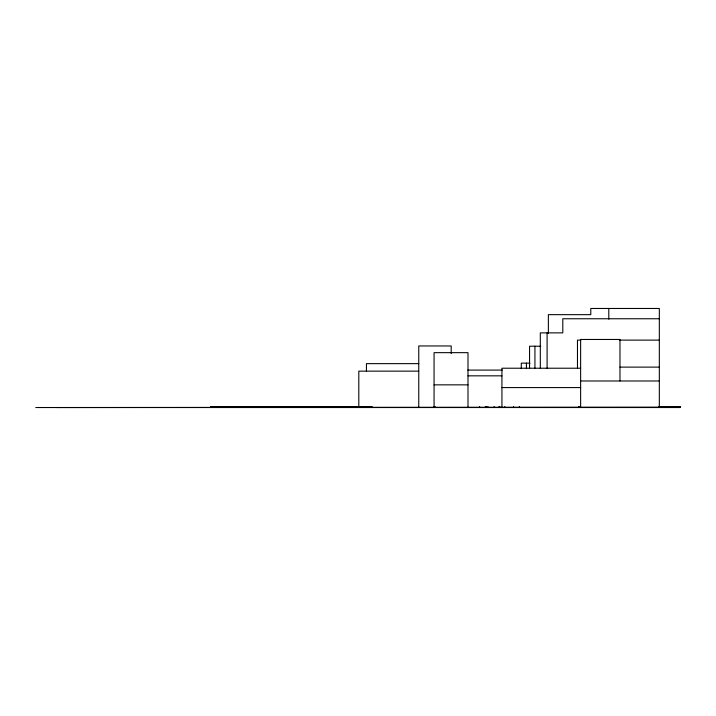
<?xml version="1.0" encoding="UTF-8"?>
<svg xmlns="http://www.w3.org/2000/svg" width="716" height="716" viewBox="0 0 716 716"><rect width="100%" height="100%" fill="white"/><g stroke="black" fill="none" stroke-linecap="round" stroke-linejoin="round"><path stroke-width="1.07" d="M659.329 318.754L562.794 318.754L562.794 332.868L540.312 332.868L540.312 368.346M580.783 340.118L577.472 340.118L577.472 368.051M619.483 340.118L659.329 340.118M540.741 346.213L529.563 346.213L529.563 368.373M529.956 363.137L521.293 363.137L521.293 368.633M418.762 363.639L366.44 363.639L366.44 371.139M619.975 367.12L659.329 367.12M580.631 368.221L501.934 368.221L501.934 407.144M467.843 370.091L502.265 370.091M418.762 371.139L358.805 371.139L358.805 407.144M467.995 375.837L501.934 375.837M580.631 380.984L659.329 380.984M434.066 384.85L467.995 384.85M501.934 387.58L580.631 387.58M658.988 406.563L680.2 406.563L680.2 407.529L35.8 407.529M659.329 407.144L56.662 407.529M680.2 406.563L680.155 407.529M659.329 407.529L659.329 308.471L590.789 308.471L590.789 314.655L548.367 314.655L548.367 333.602M619.975 380.984L619.975 339.465L580.631 339.465L580.631 407.144M608.797 308.471L608.797 319.202M579.942 406.563L579.942 407.529M578.609 406.563L578.609 407.529M547.096 332.868L547.096 368.346M534.933 346.213L534.933 368.373M526.439 363.137L526.439 368.633M519.342 406.563L519.342 407.529M513.587 406.563L513.587 407.529M504.807 406.563L504.807 407.529M499.893 406.563L499.893 407.529M499.043 406.563L499.043 407.529M494.138 406.563L494.138 407.529M487.936 406.563L487.936 407.529M486.603 406.563L486.603 407.529M485.358 406.563L485.358 407.529M479.604 406.563L479.604 407.529M467.995 407.144L467.995 352.657L434.066 352.657L434.066 407.529M451.187 353.641L451.187 345.962L418.762 345.962L418.762 407.144M435.113 406.563L435.113 407.529M433.789 406.563L433.789 407.529M372.132 407.529L372.132 406.563L210.468 406.563L210.468 407.529M367.478 406.563L367.478 407.529M282.122 406.563L282.122 407.529M277.226 406.563L277.226 407.529M223.481 406.563L223.481 407.529M218.836 406.563L218.836 407.529M215.364 406.563L215.364 407.529"/></g></svg>
